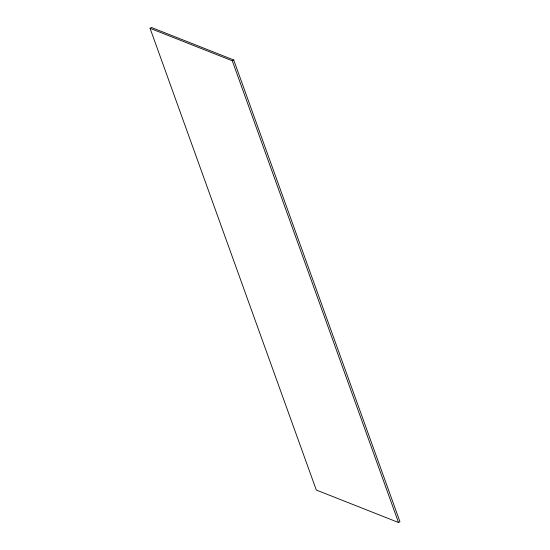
<?xml version="1.0" encoding="UTF-8"?>
<svg xmlns="http://www.w3.org/2000/svg" width="550" height="550" viewBox="0 0 550 550"><rect width="100%" height="100%" fill="white"/><g stroke="black" fill="none" stroke-linecap="round" stroke-linejoin="round"><path stroke-width="0.82" d="M150.054 28.304L151.491 27.5L233.716 59.977L399.946 521.696L398.509 522.5L316.284 490.022L150.054 28.304L232.279 60.782L398.509 522.5M232.279 60.782L233.716 59.977"/></g></svg>
